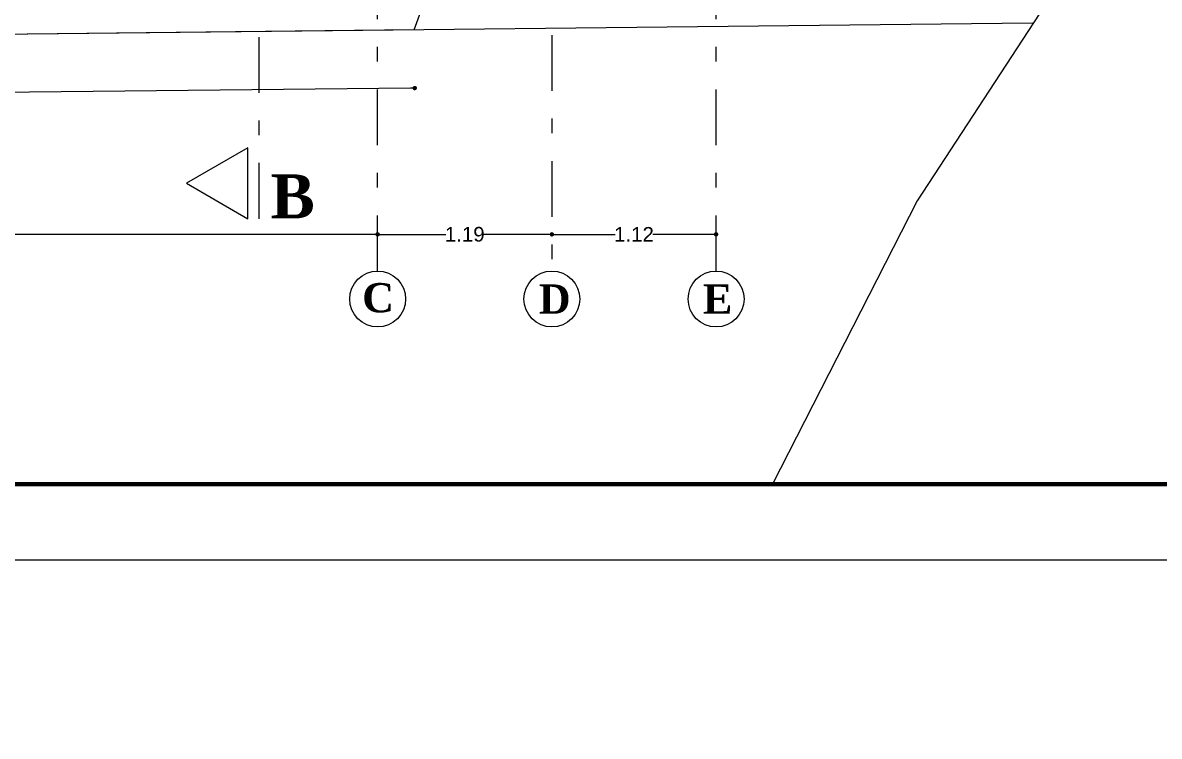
# Model space of a CAD drawing. Header units: inches. Extents: x 2908 to 3459, y -3172 to -55.
# Drawn here: x 3286.85 to 3294.62, y -176.54 to -171.66 of the extents above; entities that cross this region are included whole.
import ezdxf

# ---------------------------------------------------------------- set-up
doc = ezdxf.new("R2010")
doc.units = ezdxf.units.IN
doc.header["$MEASUREMENT"] = 0
doc.linetypes.add('DASHDOT', pattern=[25.4, 12.7, -6.35, 0, -6.35])
for name, color, linetype, lineweight in [('Capa2', 1, 'Continuous', 25), ('COTA', 1, 'Continuous', 9), ('E-EJES', 1, 'DASHDOT', 5), ('muros bajitos', 4, 'Continuous', 15), ('Márgen', 7, 'Continuous', 80)]:
    doc.layers.add(name, color=color, linetype=linetype, lineweight=lineweight)
doc.layers.add('TEXTO', color=4, linetype='Continuous')
doc.styles.add('Arial new', font='arial.ttf')
doc.styles.add('CONSTRUCTORA', font='times.ttf', dxfattribs={"height": 0.3})
doc.dimstyles.new('GUS', dxfattribs={"dimtxt": 0.1, "dimasz": 0.03, "dimexe": 0.05, "dimexo": 0.05, "dimgap": 0.005, "dimtad": 0, "dimzin": 1, "dimdsep": 46, "dimtxsty": 'Arial new', "dimblk": 'DOT', "dimcen": 0.01, "dimse1": 1, "dimse2": 1, "dimclrd": 1, "dimclre": 252, "dimclrt": 1, "dimaunit": 1, "dimadec": 0, "dimazin": 2, "dimtfac": 1, "dimtmove": 0, "dimatfit": 2, "dimldrblk": 'ARCHTICK', "dimfxl": 1, "dimlwd": -1, "dimlwe": -1, "dimarcsym": 1})

# ---------------------------------------------------------------- blocks, each defined once
blk = doc.blocks.new('_Dot')
at = {"color": 0, "linetype": 'ByBlock', "lineweight": -2}
blk.add_line((-0.5, 0), (-1, 0), dxfattribs=at)
at = {"color": 0, "linetype": 'ByBlock', "const_width": 0.5}
blk.add_lwpolyline([(-0.25, 0, 1), (0.25, 0, 1)], format="xyb", close=True, dxfattribs=at)
blk = doc.blocks.new('*D4468')
at = {"layer": 'COTA', "color": 1, "linetype": 'Continuous', "transparency": 16777216}
for p, q in [((3289.496, -172.1069), (3284.5455, -172.1599)), ((3279.2608, -172.2164), (3284.2078, -172.1635))]:
    blk.add_line(p, q, dxfattribs=at)
at = {"layer": 'Defpoints', "color": 0, "transparency": 16777216}
for p in [(3289.5217, -171.7087, -1.031), (3279.2265, -171.8188, -1.031), (3289.526, -172.1066)]:
    blk.add_point(p, dxfattribs=at)
at = {"layer": 'COTA', "color": 1, "transparency": 16777216, "xscale": 0.03, "yscale": 0.03, "zscale": 0.03}
for p, rotation in [((3289.526, -172.1066), 0.6126958381874476), ((3279.2308, -172.2167), 180.6126958381874)]:
    blk.add_blockref('_Dot', p, dxfattribs=dict(at, rotation=rotation))
at = {"layer": 'COTA', "color": 1, "transparency": 16777216, "insert": (3284.3767, -172.1617), "char_height": 0.1, "attachment_point": 5, "rotation": 0.6127, "style": 'Arial new'}
blk.add_mtext('10.30', dxfattribs=at)
blk = doc.blocks.new('_ArchTick')
at = {"color": 0, "linetype": 'ByBlock', "const_width": 0.15}
blk.add_lwpolyline([(-0.5, -0.5), (0.5, 0.5)], dxfattribs=at)
blk = doc.blocks.new('*D4839')
at = {"layer": 'COTA', "color": 1, "linetype": 'Continuous', "transparency": 16777216}
for p, q in [((3283.5523, -173.1075), (3286.2622, -173.1075)), ((3289.2426, -173.1075), (3286.5327, -173.1075))]:
    blk.add_line(p, q, dxfattribs=at)
at = {"layer": 'Defpoints', "color": 0, "transparency": 16777216}
for p in [(3283.5223, -172.8903), (3289.2726, -172.8903), (3289.2726, -173.1075)]:
    blk.add_point(p, dxfattribs=at)
at = {"layer": 'COTA', "color": 1, "transparency": 16777216, "xscale": 0.03, "yscale": 0.03, "zscale": 0.03, "rotation": 180}
blk.add_blockref('_Dot', (3283.5223, -173.1075), dxfattribs=at)
at = {"layer": 'COTA', "color": 1, "transparency": 16777216, "xscale": 0.03, "yscale": 0.03, "zscale": 0.03}
blk.add_blockref('_Dot', (3289.2726, -173.1075), dxfattribs=at)
at = {"layer": 'COTA', "color": 1, "transparency": 16777216, "insert": (3286.3974, -173.1075), "char_height": 0.1, "attachment_point": 5, "style": 'Arial new'}
blk.add_mtext('5.75', dxfattribs=at)
blk = doc.blocks.new('*D4840')
at = {"layer": 'COTA', "color": 1, "linetype": 'Continuous', "transparency": 16777216}
for p, q in [((3289.3026, -173.1075), (3289.7379, -173.1075)), ((3290.4339, -173.1075), (3289.9985, -173.1075))]:
    blk.add_line(p, q, dxfattribs=at)
at = {"layer": 'Defpoints', "color": 0, "transparency": 16777216}
for p in [(3289.2726, -172.8903), (3290.4639, -172.8903), (3290.4639, -173.1075)]:
    blk.add_point(p, dxfattribs=at)
at = {"layer": 'COTA', "color": 1, "transparency": 16777216, "xscale": 0.03, "yscale": 0.03, "zscale": 0.03, "rotation": 180}
blk.add_blockref('_Dot', (3289.2726, -173.1075), dxfattribs=at)
at = {"layer": 'COTA', "color": 1, "transparency": 16777216, "xscale": 0.03, "yscale": 0.03, "zscale": 0.03}
blk.add_blockref('_Dot', (3290.4639, -173.1075), dxfattribs=at)
at = {"layer": 'COTA', "color": 1, "transparency": 16777216, "insert": (3289.8682, -173.1075), "char_height": 0.1, "attachment_point": 5, "style": 'Arial new'}
blk.add_mtext('1.19', dxfattribs=at)
blk = doc.blocks.new('*D4841')
at = {"layer": 'COTA', "color": 1, "linetype": 'Continuous', "transparency": 16777216}
for p, q in [((3290.4939, -173.1075), (3290.8955, -173.1075)), ((3291.5565, -173.1075), (3291.1548, -173.1075))]:
    blk.add_line(p, q, dxfattribs=at)
at = {"layer": 'Defpoints', "color": 0, "transparency": 16777216}
for p in [(3290.4639, -172.8903), (3291.5865, -172.8903), (3291.5865, -173.1075)]:
    blk.add_point(p, dxfattribs=at)
at = {"layer": 'COTA', "color": 1, "transparency": 16777216, "xscale": 0.03, "yscale": 0.03, "zscale": 0.03, "rotation": 180}
blk.add_blockref('_Dot', (3290.4639, -173.1075), dxfattribs=at)
at = {"layer": 'COTA', "color": 1, "transparency": 16777216, "xscale": 0.03, "yscale": 0.03, "zscale": 0.03}
blk.add_blockref('_Dot', (3291.5865, -173.1075), dxfattribs=at)
at = {"layer": 'COTA', "color": 1, "transparency": 16777216, "insert": (3291.0252, -173.1075), "char_height": 0.1, "attachment_point": 5, "style": 'Arial new'}
blk.add_mtext('1.12', dxfattribs=at)

msp = doc.modelspace()

# ---------------------------------------------------------------- linework, layer by layer
at = {"layer": 'Capa2'}
msp.add_lwpolyline([(3287.9646, -172.7578), (3288.3846, -173.0003), (3288.3846, -172.5153)], close=True, dxfattribs=at)
for centre in [(3289.2726, -173.55), (3290.4639, -173.55), (3291.5865, -173.55)]:
    msp.add_circle(centre, 0.1912, dxfattribs=at)
at = {"layer": 'COTA'}
msp.add_lwpolyline([(3272.7109, -175.3362), (3272.7109, -150.3362), (3307.7109, -150.3362), (3307.7109, -175.3362), (3272.7109, -175.3362)], close=True, dxfattribs=at)
at = {"layer": 'E-EJES', "ltscale": 0.03}
for p, q in [((3289.2726, -173.3588), (3289.2726, -163.1237)), ((3290.4639, -163.1237), (3290.4639, -173.3588)), ((3291.5865, -173.3588), (3291.5865, -163.1237)), ((3288.4624, -173.0003), (3288.4624, -163.4017))]:
    msp.add_line(p, q, dxfattribs=at)
at = {"layer": 'muros bajitos'}
for p, q in [((3289.5217, -171.7087), (3289.5774, -171.5581)), ((3293.7509, -171.6635), (3280.1331, -171.8091)), ((3289.5217, -171.7087), (3280.1331, -171.8091))]:
    msp.add_line(p, q, dxfattribs=at)
at = {"layer": 'muros bajitos', "elevation": 9.231, "flags": 128}
msp.add_lwpolyline([(3303.1253, -162.4831), (3303.0536, -162.5225), (3298.3035, -165.7904), (3295.9189, -168.3464), (3292.9607, -172.8779), (3291.9722, -174.8161)], dxfattribs=at)
at = {"layer": 'Márgen'}
msp.add_line((3306.8062, -174.8161), (3273.3317, -174.8161), dxfattribs=at)

# ---------------------------------------------------------------- texts
at = {"layer": 'TEXTO', "insert": (3288.5408, -172.697), "char_height": 0.3, "width": 7.088282, "attachment_point": 1, "style": 'CONSTRUCTORA'}
msp.add_mtext('{\\fTimes New Roman|b1|i0|c0|p18;\\T1.1;B}', dxfattribs=at)
at = {"layer": 'TEXTO', "char_height": 0.2, "width": 4.725521, "attachment_point": 1, "rotation": 359.99823, "style": 'CONSTRUCTORA'}
for s, insert in [('{\\fTimes New Roman|b1|i0|c0|p18;\\T1.1;C}', (3289.1666, -173.4409)), ('{\\fTimes New Roman|b1|i0|c0|p18;\\T1.1;D }', (3290.3739, -173.4499)), ('{\\fTimes New Roman|b1|i0|c0|p18;\\T1.1;E }', (3291.4965, -173.4499))]:
    msp.add_mtext(s, dxfattribs=dict(at, insert=insert))

# ---------------------------------------------------------------- dimensions: what is measured, and where the dimension line sits
at = {"layer": 'COTA'}
dim = msp.add_linear_dim(base=(3289.526, -172.1066, 1.031), p1=(3279.2265, -171.8188), p2=(3289.5217, -171.7087), angle=0.6127, dimstyle='GUS', dxfattribs=at)
dim.commit()
dim.dimension.update_dxf_attribs({"geometry": '*D4468', "text_midpoint": (3284.3767, -172.1617, 1.031), "dimtype": 161})
for base, p1, p2, picture, middle in [((3289.2726, -173.1075), (3283.5223, -172.8903), (3289.2726, -172.8903), '*D4839', (3286.3974, -173.1075)), ((3290.4639, -173.1075), (3289.2726, -172.8903), (3290.4639, -172.8903), '*D4840', (3289.8682, -173.1075)), ((3291.5865, -173.1075), (3290.4639, -172.8903), (3291.5865, -172.8903), '*D4841', (3291.0252, -173.1075))]:
    dim = msp.add_linear_dim(base=base, p1=p1, p2=p2, dimstyle='GUS', dxfattribs=at)
    dim.commit()
    dim.dimension.update_dxf_attribs({"geometry": picture, "text_midpoint": middle})

doc.saveas('drawing.dxf')
